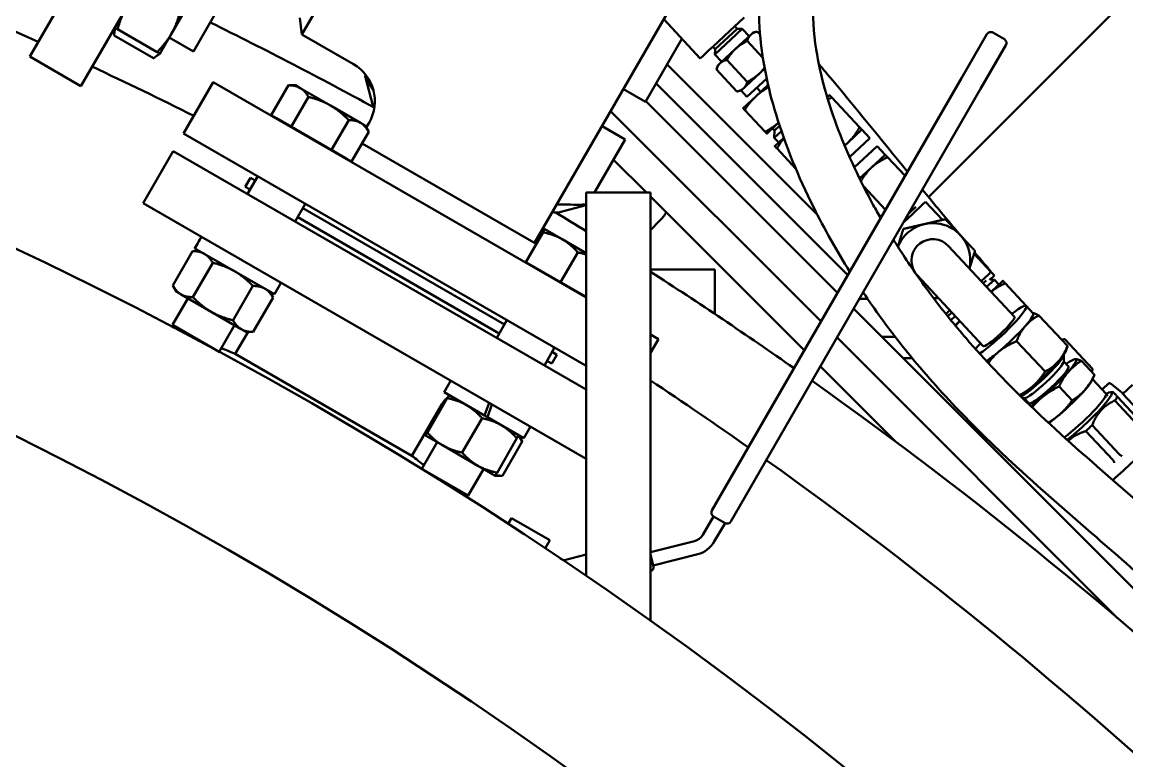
# Model space of a CAD drawing. Header units: inches. Extents: x 11 to 1621, y 11 to 1332.
# Drawn here: x 1267.86 to 1280.76, y 396.12 to 404.74 of the extents above; entities that cross this region are included whole.
import ezdxf

# ---------------------------------------------------------------- set-up
doc = ezdxf.new("R2010")
doc.units = ezdxf.units.IN
doc.header["$LTSCALE"] = 48
doc.header["$MEASUREMENT"] = 0
doc.layers.add('Visible (ANSI)', color=7, linetype='Continuous', lineweight=50)

msp = doc.modelspace()

# ---------------------------------------------------------------- linework, layer by layer
at = {"layer": 'Visible (ANSI)'}
for p, q in [((1267.953437, 404.336475), (1270.953437, 409.532627)), ((1268.550995, 403.991475), (1271.550995, 409.187627)), ((1282.99427, 407.250481), (1278.441796, 402.698007)), ((1272.31775, 406.652046), (1271.13025, 404.595236)), ((1273.845385, 402.161627), (1276.004475, 405.901281)), ((1269.605965, 404.600736), (1269.871465, 405.060596)), ((1269.864789, 404.397033), (1270.177289, 404.938299)), ((1271.104666, 404.789563), (1271.13025, 404.595236)), ((1275.778257, 404.316206), (1275.352767, 404.772489)), ((1276.228556, 404.736116), (1276.181262, 404.692014)), ((1276.228556, 404.736116), (1276.29106, 404.794403)), ((1268.945806, 404.675307), (1268.937906, 404.585014)), ((1269.440042, 404.389959), (1268.978979, 404.656154)), ((1269.473215, 404.370807), (1269.605965, 404.600736)), ((1271.730562, 404.248646), (1271.13025, 404.595236)), ((1275.927921, 404.455769), (1276.181262, 404.692014)), ((1276.268764, 404.660806), (1275.948796, 404.362432)), ((1276.208696, 404.662904), (1275.950894, 404.422499)), ((1276.208696, 404.662904), (1276.181416, 404.692158)), ((1276.367824, 404.59252), (1276.190472, 404.427137)), ((1276.208696, 404.662904), (1276.268764, 404.660806)), ((1276.348898, 404.574872), (1276.268764, 404.660806)), ((1276.394608, 404.617497), (1276.367824, 404.59252)), ((1276.394608, 404.617497), (1276.441981, 404.628434)), ((1276.443554, 404.628792), (1276.47641, 404.593559)), ((1279.124493, 404.59856), (1278.82918, 404.087063)), ((1279.192794, 404.616861), (1279.327894, 404.538861)), ((1269.398969, 404.318819), (1268.937906, 404.585014)), ((1269.582465, 404.560033), (1269.864789, 404.397033)), ((1275.140527, 403.809879), (1275.564932, 404.54497)), ((1276.326357, 404.519505), (1276.509091, 404.323547)), ((1279.050883, 403.959063), (1279.346195, 404.47056)), ((1267.953437, 404.336475), (1268.550995, 403.991475)), ((1269.473215, 404.370807), (1269.398969, 404.318819)), ((1275.816046, 404.351445), (1275.778257, 404.316206)), ((1275.816046, 404.351445), (1275.880212, 404.41128)), ((1275.927921, 404.455769), (1275.880212, 404.41128)), ((1275.950894, 404.422499), (1275.923614, 404.451754)), ((1275.950894, 404.422499), (1275.948796, 404.362432)), ((1276.028931, 404.276498), (1275.948796, 404.362432)), ((1276.190472, 404.427137), (1276.011563, 404.260302)), ((1277.144022, 402.494127), (1275.392259, 404.245891)), ((1275.983222, 404.233873), (1275.969007, 404.187378)), ((1276.011563, 404.260302), (1275.983222, 404.233873)), ((1276.08885, 404.298026), (1276.327386, 404.042228)), ((1271.874698, 404.123296), (1271.866691, 404.109429)), ((1271.958198, 403.767923), (1271.866691, 404.109429)), ((1275.914531, 399.038744), (1278.82918, 404.087063)), ((1275.968539, 404.185834), (1276.207075, 403.930036)), ((1276.530718, 404.19749), (1276.255838, 403.941161)), ((1276.553809, 404.08229), (1276.324038, 403.868026)), ((1269.748903, 403.441313), (1270.093903, 404.03887)), ((1274.446979, 401.52562), (1270.093903, 404.03887)), ((1270.771097, 403.65367), (1270.972152, 404.001908)), ((1271.055931, 404.001908), (1270.972152, 404.001908)), ((1271.110347, 403.970491), (1271.055931, 404.001908)), ((1271.462097, 403.767408), (1271.110347, 403.970491)), ((1275.140527, 403.809879), (1274.882885, 403.958629)), ((1277.499905, 401.784691), (1275.262849, 404.021747)), ((1279.050883, 403.959063), (1276.136234, 398.910744)), ((1276.570493, 404.007263), (1276.426499, 403.872986)), ((1276.438495, 403.974758), (1276.483677, 403.926306)), ((1271.005597, 403.518282), (1271.206652, 403.86652)), ((1277.381889, 401.580281), (1275.144833, 403.817337)), ((1276.256021, 403.941331), (1276.208648, 403.930394)), ((1276.324038, 403.868026), (1276.255838, 403.941161)), ((1276.426499, 403.872986), (1276.277984, 403.734494)), ((1277.288065, 403.888488), (1277.260531, 403.862812)), ((1277.314685, 403.859882), (1277.637849, 403.513331)), ((1271.813847, 403.564325), (1271.462097, 403.767408)), ((1277.187775, 401.244066), (1274.732934, 403.698907)), ((1276.535031, 403.458789), (1276.297943, 403.713035)), ((1270.888347, 403.585976), (1270.771097, 403.65367)), ((1270.833931, 403.617393), (1270.833929, 403.61739)), ((1270.833929, 403.61739), (1271.646261, 403.14839)), ((1271.005597, 403.518282), (1270.888347, 403.585976)), ((1271.474597, 403.247504), (1271.675652, 403.595742)), ((1271.868263, 403.532908), (1271.813847, 403.564325)), ((1271.881472, 403.51003), (1271.913574, 403.565633)), ((1276.555046, 403.437382), (1276.693059, 403.566081)), ((1274.446979, 400.728877), (1269.748903, 403.441313)), ((1271.240097, 403.382893), (1271.005597, 403.518282)), ((1271.709097, 403.112116), (1271.910152, 403.460354)), ((1271.868263, 403.532908), (1271.910152, 403.460354)), ((1274.632885, 403.525617), (1274.903518, 403.369367)), ((1276.644641, 403.474441), (1276.621453, 403.499307)), ((1276.644641, 403.474441), (1276.641701, 403.390276)), ((1276.725499, 403.468418), (1276.641701, 403.390276)), ((1276.704685, 403.530434), (1276.644641, 403.474441)), ((1277.5045, 403.335552), (1277.664528, 403.48478)), ((1277.758644, 403.383854), (1277.664528, 403.48478)), ((1271.474597, 403.247504), (1271.240097, 403.382893)), ((1273.865198, 402.150187), (1271.831595, 403.324289)), ((1274.903518, 403.369367), (1274.545779, 402.749744)), ((1276.69384, 403.334364), (1276.641701, 403.390276)), ((1276.753028, 403.389558), (1276.648131, 403.291739)), ((1277.464009, 403.297793), (1277.5045, 403.335552)), ((1277.758644, 403.383854), (1277.521975, 403.163157)), ((1269.278903, 402.627249), (1269.628903, 403.233467)), ((1274.446979, 400.451749), (1269.628903, 403.233467)), ((1271.591847, 403.17981), (1271.474597, 403.247504)), ((1271.709097, 403.112116), (1271.591847, 403.17981)), ((1276.674751, 403.263133), (1276.893936, 403.028086)), ((1277.576541, 403.043124), (1277.843894, 403.292434)), ((1277.93801, 403.191508), (1277.778026, 403.04232)), ((1277.843894, 403.292434), (1277.93801, 403.191508)), ((1271.646263, 403.148393), (1271.646261, 403.14839)), ((1275.151766, 402.749744), (1274.767585, 403.133925)), ((1277.778026, 403.04232), (1277.638908, 402.91259)), ((1278.169072, 402.943723), (1277.964659, 403.162929)), ((1270.528637, 402.921851), (1270.468637, 402.817928)), ((1270.614601, 402.941502), (1270.494601, 402.733656)), ((1270.528637, 402.921851), (1270.584601, 402.88954)), ((1270.468637, 402.817928), (1270.524601, 402.785617)), ((1277.940327, 402.547525), (1277.683598, 402.822833)), ((1274.446979, 402.749744), (1274.446979, 399.749744)), ((1275.196979, 402.749744), (1274.446979, 402.749744)), ((1275.196979, 402.749744), (1275.196979, 399.749744)), ((1276.99366, 400.90785), (1275.196979, 402.704531)), ((1274.446979, 399.643459), (1269.278903, 402.627249)), ((1271.170589, 402.620502), (1271.050589, 402.412656)), ((1271.140589, 402.56854), (1273.49337, 401.210162)), ((1274.446979, 402.604663), (1274.123261, 402.517923)), ((1278.212263, 402.506532), (1278.29551, 402.58416)), ((1278.377846, 402.614452), (1278.259001, 402.503627)), ((1278.377846, 402.614452), (1278.407558, 402.642158)), ((1278.407558, 402.642158), (1278.604905, 402.430528)), ((1271.080589, 402.464617), (1273.43337, 401.106239)), ((1275.196979, 402.312765), (1275.304474, 402.420259)), ((1278.259001, 402.503627), (1278.154118, 402.405821)), ((1273.7427, 401.938014), (1273.943755, 402.286252)), ((1274.167783, 402.20528), (1273.9647, 402.32253)), ((1269.879972, 402.100088), (1269.902677, 402.139414)), ((1274.446979, 402.044086), (1274.167783, 402.20528)), ((1269.62304, 401.665177), (1269.85465, 402.066338)), ((1269.938429, 402.066338), (1269.85465, 402.066338)), ((1269.880024, 402.100058), (1269.879972, 402.100088)), ((1269.881759, 402.099056), (1269.880024, 402.100058)), ((1270.809218, 401.563588), (1269.881759, 402.099056)), ((1274.148866, 401.703514), (1274.349921, 402.051752)), ((1279.44622, 401.299223), (1278.675203, 402.126037)), ((1278.974048, 402.034671), (1279.171396, 401.823042)), ((1269.85754, 401.529788), (1270.08915, 401.930949)), ((1273.7427, 401.938014), (1273.742698, 401.938011)), ((1273.742698, 401.938011), (1274.446979, 401.531394)), ((1273.945783, 401.820764), (1273.7427, 401.938014)), ((1274.148866, 401.703514), (1273.945783, 401.820764)), ((1275.946979, 401.852693), (1275.196979, 401.852693)), ((1275.946979, 401.852693), (1275.946979, 401.334107)), ((1278.309526, 401.785038), (1279.080543, 400.958224)), ((1279.057122, 401.716479), (1279.141684, 401.795335)), ((1279.171396, 401.823042), (1279.141684, 401.795335)), ((1279.206708, 401.784638), (1279.209245, 401.781629)), ((1269.664929, 401.592622), (1269.62304, 401.665177)), ((1270.32654, 401.259011), (1270.55815, 401.660172)), ((1270.809218, 401.563588), (1270.887218, 401.698688)), ((1274.351949, 401.586264), (1274.148866, 401.703514)), ((1279.115157, 401.724109), (1279.08031, 401.691613)), ((1279.212342, 401.733311), (1279.120923, 401.648061)), ((1279.161126, 401.7351), (1279.212342, 401.733311)), ((1279.31019, 401.720024), (1279.173061, 401.592149)), ((1279.264481, 401.677399), (1279.212342, 401.733311)), ((1279.33684, 401.691446), (1279.583348, 401.427098)), ((1269.800462, 401.514372), (1269.621513, 401.204423)), ((1269.664929, 401.592622), (1269.719345, 401.561205)), ((1269.719345, 401.561205), (1270.071095, 401.358122)), ((1270.56104, 401.123622), (1270.79265, 401.524784)), ((1270.750761, 401.597338), (1270.79265, 401.524784)), ((1274.446979, 401.531398), (1274.351949, 401.586264)), ((1277.732807, 401.507735), (1277.635607, 401.507735)), ((1281.772387, 397.189783), (1277.569294, 401.392876)), ((1278.645276, 401.332427), (1278.691445, 401.37548)), ((1279.583348, 401.427098), (1279.664488, 401.340086)), ((1270.071095, 401.358122), (1270.422845, 401.155039)), ((1273.52337, 401.262123), (1273.40337, 401.054277)), ((1278.666766, 401.305977), (1278.66452, 401.308385)), ((1278.666766, 401.305977), (1278.666753, 401.305607)), ((1278.714633, 401.350614), (1278.666766, 401.305977)), ((1278.755246, 401.307062), (1278.704137, 401.259403)), ((1278.807385, 401.25115), (1278.752754, 401.200206)), ((1280.063887, 400.959872), (1279.731317, 401.316509)), ((1269.621513, 401.204423), (1270.162779, 400.891923)), ((1269.631942, 401.167734), (1269.621513, 401.204423)), ((1270.341728, 401.201872), (1270.162779, 400.891923)), ((1270.501041, 401.123622), (1270.352788, 400.866839)), ((1270.422845, 401.155039), (1270.477261, 401.123622)), ((1270.477261, 401.123622), (1270.56104, 401.123622)), ((1275.290056, 401.03887), (1275.196979, 401.092608)), ((1275.196979, 400.877657), (1275.290056, 401.03887)), ((1280.649448, 397.782392), (1277.37518, 401.056661)), ((1277.894435, 401.067735), (1278.052274, 401.067735)), ((1279.803116, 400.660471), (1279.470547, 401.017109)), ((1279.997034, 401.031563), (1280.011591, 401.034923)), ((1280.358113, 400.692829), (1280.034949, 401.03938)), ((1270.154255, 400.889777), (1270.162779, 400.891923)), ((1270.352788, 400.866839), (1272.413554, 399.677055)), ((1274.079358, 400.941123), (1273.959358, 400.733277)), ((1274.105322, 400.856851), (1274.045322, 400.752928)), ((1274.049358, 400.889162), (1274.105322, 400.856851)), ((1280.019803, 400.776073), (1280.023408, 400.858763)), ((1280.050352, 400.909397), (1280.061836, 400.945019)), ((1273.989358, 400.785239), (1274.045322, 400.752928)), ((1278.058383, 399.843127), (1277.181065, 400.720445)), ((1278.25155, 400.817735), (1278.144435, 400.817735)), ((1280.01997, 400.779919), (1280.075588, 400.720276)), ((1280.140837, 400.803167), (1280.144906, 400.804575)), ((1280.378989, 400.621965), (1280.226596, 400.785387)), ((1280.34767, 400.655551), (1280.352038, 400.669839)), ((1280.357901, 400.570394), (1280.37648, 400.613989)), ((1272.788741, 400.420709), (1272.866741, 400.555809)), ((1280.118219, 400.322565), (1279.965826, 400.485987)), ((1280.514677, 400.40271), (1280.358029, 400.570695)), ((1280.547431, 400.526069), (1280.468383, 400.452355)), ((1280.677839, 400.433602), (1280.59738, 400.497907)), ((1280.824878, 400.506131), (1280.711762, 400.400648)), ((1272.594643, 399.949521), (1272.826253, 400.350682)), ((1273.260298, 400.148456), (1272.788741, 400.420709)), ((1279.562408, 400.349545), (1279.540785, 400.350112)), ((1279.558559, 400.349646), (1279.614177, 400.290004)), ((1280.536847, 400.377392), (1280.514828, 400.402543)), ((1280.568797, 400.420517), (1280.595456, 400.421843)), ((1280.647553, 400.365975), (1280.961681, 400.029114)), ((1280.990021, 400.102253), (1280.712032, 400.400359)), ((1272.413554, 399.677055), (1272.757363, 400.272549)), ((1273.314477, 400.297309), (1273.260298, 400.148456)), ((1273.294073, 400.128956), (1273.348252, 400.277809)), ((1280.932386, 399.986105), (1280.618258, 400.322966)), ((1273.000809, 399.715021), (1273.232419, 400.116182)), ((1273.294073, 400.128956), (1273.260298, 400.148456)), ((1273.717987, 399.884209), (1273.294073, 400.128956)), ((1273.717987, 399.884209), (1273.795987, 400.019309)), ((1280.592544, 399.628948), (1280.278416, 399.965809)), ((1280.352658, 400.035041), (1280.666786, 399.69818)), ((1272.709231, 399.834994), (1272.530282, 399.525044)), ((1272.573698, 399.913244), (1272.776781, 399.795994)), ((1273.406975, 399.480521), (1273.638585, 399.881682)), ((1273.469809, 399.444244), (1273.701419, 399.845405)), ((1273.65953, 399.917959), (1273.701419, 399.845405)), ((1272.776781, 399.795994), (1273.182947, 399.561494)), ((1274.446979, 398.274284), (1274.446979, 399.749744)), ((1275.196979, 397.751514), (1275.196979, 399.749744)), ((1273.182947, 399.561494), (1273.38603, 399.444244)), ((1272.530282, 399.525044), (1273.071548, 399.212544)), ((1272.532685, 399.516589), (1272.530282, 399.525044)), ((1273.250497, 399.522494), (1273.071548, 399.212544)), ((1273.38603, 399.444244), (1273.469809, 399.444244)), ((1273.034559, 399.203232), (1273.071548, 399.212544)), ((1273.53573, 398.88169), (1273.575398, 398.950396)), ((1273.575398, 398.950396), (1274.024606, 398.691046)), ((1275.807833, 398.753936), (1275.932833, 398.970443)), ((1276.067933, 398.892443), (1275.932833, 398.970443)), ((1276.067933, 398.892443), (1275.942933, 398.675936)), ((1273.969781, 398.596087), (1274.024606, 398.691046)), ((1275.196979, 398.551709), (1275.710703, 398.680628)), ((1275.748674, 398.529319), (1275.227514, 398.398535)), ((1274.144769, 398.479042), (1274.181647, 398.45775)), ((1274.177842, 398.456795), (1274.446979, 398.524335)), ((1275.196979, 398.520211), (1275.231165, 398.383986)), ((1275.198471, 398.329386), (1275.196979, 398.329012))]:
    msp.add_line(p, q, dxfattribs=at)
for radius in [48.3125, 46.34375, 42.829288, 42.579288, 42.279288, 38.75]:
    msp.add_circle((1247.196979, 358.380235), radius, dxfattribs=at)
for centre, radius, start, end in [((1247.196979, 358.380235), 50.625, 65.6709263, 80.8122089), ((1247.196979, 358.380235), 51.6875, 61.3563288, 63.7466404), ((1279.167794, 404.57356), 0.05, 60, 150), ((1279.302894, 404.49556), 0.05, 330, 60), ((1247.196979, 358.380235), 50.625, 63.3972958, 64.8866738), ((1271.480562, 403.815633), 0.5, 330, 60), ((1270.880139, 403.521428), 0.06, 36.4435357, 60), ((1271.540051, 403.140428), 0.06, 60, 83.5564643), ((1247.196979, 358.380235), 51.6875, 58.1830788, 58.6436712), ((1274.950921, 402.773813), 0.5, 315, 329.4775122), ((1278.492364, 401.955538), 0.4375, 347.8499046, 158.3328763), ((1278.492364, 401.955538), 0.25, 43, 211.3193195), ((1273.788908, 401.842049), 0.06, 36.4435357, 60), ((1247.196979, 358.380235), 51.6875, 54.9599262, 57.1993975), ((1278.492364, 401.955538), 0.25, 218.1462983, 223), ((1278.492364, 401.955538), 0.4375, 271.1360849, 278.1500954), ((1266.688177, 392.139979), 9.465066, 67.2213355, 68.3032891), ((1247.196979, 358.380235), 50.625, 54.8538645, 56.420987), ((1247.196979, 358.380235), 51.6875, 46.9055918, 54.6749842), ((1266.688177, 392.139979), 9.465066, 51.6967109, 52.7786645), ((1247.196979, 358.380235), 50.625, 46.945601, 54.5628914), ((1275.957833, 399.013744), 0.05, 150, 240), ((1276.092933, 398.935744), 0.05, 240, 330), ((1275.672733, 398.831936), 0.156, 284.0874, 330), ((1275.672733, 398.831936), 0.312, 284.0874, 330), ((1275.187518, 398.373033), 0.045, 284.0874, 14.0874)]:
    msp.add_arc(centre, radius, start, end, dxfattribs=at)
for centre, major_axis, ratio, start_param, end_param in [((1270.3673, 401.871164), (1.521321, 2.635006), 0.176326981, 1.534441628, 1.585721408), ((1270.47789, 402.062712), (1.521321, 2.635006), 0.176326981, 1.607151026, 1.658526732), ((1278.983704, 401.591481), (0.225541, 0.190148), 0.024382587, 5.556911374, 6.283185308), ((1279.263381, 401.128723), (0.319967, 0.298374), 0.130526192, 3.820141847, 7.245736055), ((1279.263381, 401.128723), (0.182838, 0.1705), 0.130526192, 3.141592654, 6.283185307), ((1279.344521, 401.041712), (0.319967, 0.298374), 0.130526192, 5.385781218, 6.283185307), ((1279.344521, 401.041712), (0.319967, 0.298374), 0.130526192, 4.338583666, 5.385781218), ((1279.263381, 401.128723), (0.319967, 0.298374), 0.130526192, 2.179041906, 2.458303418), ((1279.344521, 401.041712), (0.319967, 0.298374), 0.130526192, 3.81620684, 4.338583666), ((1279.747143, 400.609953), (0.274258, 0.255749), 0.130526192, 3.640416596, 6.190547852), ((1279.729934, 400.628406), (0.319967, 0.298374), 0.130526192, 5.385781218, 6.053132628), ((1279.787408, 400.566773), (0.230706, 0.215136), 0.130526192, 3.273628457, 6.151149504), ((1279.844882, 400.50514), (0.230706, 0.215136), 0.130526192, 3.141592654, 6.283185307), ((1279.729934, 400.628406), (-0.319967, -0.298374), 0.130526192, 1.196991013, 2.244188564), ((1279.844882, 400.50514), (0.319967, 0.298374), 0.130526192, 0.149793462, 0.765510719), ((1279.844882, 400.50514), (0.319967, 0.298374), 0.130526192, 5.385781218, 6.432978769), ((1279.844882, 400.50514), (0.319967, 0.298374), 0.130526192, 4.338583666, 5.385781218), ((1279.729934, 400.628406), (-0.319967, -0.298374), 0.130526192, 0.71694753, 1.196991013), ((1280.039955, 400.29595), (0.319967, 0.298374), 0.130526192, 5.385781218, 5.996963573), ((1280.825687, 400.227676), (-0.278255, 0.298392), 0.084920348, 5.759586532, 6.283185307), ((1279.844882, 400.50514), (0.319967, 0.298374), 0.130526192, 3.887365575, 4.338583666), ((1280.039955, 400.29595), (-0.319967, -0.298374), 0.130526192, 1.196991013, 2.244188564), ((1280.207509, 400.116271), (0.307169, 0.286439), 0.130526192, 3.971874231, 6.283185307), ((1280.230295, 400.091835), (0.349102, 0.325543), 0.130526192, 4.086515135, 6.778875345), ((1280.26756, 400.051874), (-0.39591, -0.369192), 0.130526192, 2.524094769, 2.711892987), ((1280.708616, 400.397174), (-0.03751, 0.040224), 0.084920348, 4.71238898, 5.759586532), ((1279.844882, 400.50514), (-0.319967, -0.298374), 0.130526192, 5.517674588, 5.551210226), ((1280.039955, 400.29595), (-0.319967, -0.298374), 0.130526192, 0.806504306, 1.196991013), ((1280.26756, 400.051874), (-0.39591, -0.369192), 0.130526192, 1.476897217, 1.664695436), ((1280.68817, 399.600824), (0.503885, 0.469881), 0.130526192, 4.401858719, 6.283185307), ((1280.68817, 399.600824), (0.503885, 0.469881), 0.130526192, 4.401858719, 6.283185307)]:
    msp.add_ellipse(centre, major_axis=major_axis, ratio=ratio, start_param=start_param, end_param=end_param, dxfattribs=at)
for points, knots in [([(1277.884422, 402.450694), (1277.855154, 402.501756), (1277.826415, 402.553126), (1277.642357, 402.890576), (1277.504374, 403.184107), (1277.269453, 403.798175), (1277.178989, 404.118106), (1277.10003, 404.622208), (1277.087901, 404.816557), (1277.102869, 405.111089), (1277.116949, 405.219305), (1277.171716, 405.467988), (1277.221012, 405.602272), (1277.335458, 405.809731), (1277.390502, 405.888539), (1277.527762, 406.044313), (1277.612997, 406.122279), (1277.877124, 406.324371), (1278.079851, 406.442381), (1278.573976, 406.682146), (1278.874504, 406.800323), (1279.412273, 406.998105), (1279.646555, 407.080074), (1280.075864, 407.236767), (1280.272189, 407.311126), (1280.593682, 407.4478), (1280.723636, 407.507832), (1280.982985, 407.64438), (1281.110764, 407.721879), (1281.290816, 407.858089), (1281.351251, 407.909694), (1281.492304, 408.050662), (1281.5673, 408.14606), (1281.669383, 408.336635), (1281.703357, 408.427265), (1281.741924, 408.610159), (1281.748041, 408.699412), (1281.741137, 408.910075), (1281.719818, 409.030262), (1281.628494, 409.375488), (1281.531896, 409.597896), (1281.294659, 410.092673), (1281.147923, 410.36471), (1280.939656, 410.810793), (1280.8661, 410.990831), (1280.805816, 411.203576), (1280.794224, 411.251825), (1280.773132, 411.362258), (1280.765639, 411.424215), (1280.758971, 411.545462), (1280.759754, 411.604775), (1280.77015, 411.738589), (1280.782137, 411.812799), (1280.82923, 412.009348), (1280.874344, 412.132209), (1281.002222, 412.401078), (1281.089498, 412.547677), (1281.296351, 412.852499), (1281.416577, 413.010843), (1281.66216, 413.320652), (1281.785547, 413.471048), (1282.057197, 413.806591), (1282.206433, 413.993585), (1282.431692, 414.297748), (1282.509871, 414.407572), (1282.701389, 414.692739), (1282.80984, 414.871926), (1283.001161, 415.2009), (1283.086271, 415.351977), (1283.171242, 415.49915)], [21.6561496, 21.6561496, 21.6561496, 21.6561496, 22.073893808, 22.073893808, 24.387027243, 24.387027243, 26.957946058, 26.957946058, 28.691957115, 28.691957115, 29.777418732, 29.777418732, 31.327831615, 31.327831615, 32.39297014, 32.39297014, 33.536155094, 33.536155094, 35.47548806, 35.47548806, 37.791105104, 37.791105104, 39.527307316, 39.527307316, 41.051638794, 41.051638794, 42.158646091, 42.158646091, 43.390514457, 43.390514457, 44.069903382, 44.069903382, 45.103693556, 45.103693556, 45.89437232, 45.89437232, 46.643235815, 46.643235815, 47.692330239, 47.692330239, 49.697957624, 49.697957624, 52.154548729, 52.154548729, 53.928867616, 53.928867616, 54.476379365, 54.476379365, 55.225007496, 55.225007496, 55.969949631, 55.969949631, 56.920245395, 56.920245395, 58.479067254, 58.479067254, 60.260568787, 60.260568787, 62.086354068, 62.086354068, 63.716020368, 63.716020368, 65.588318948, 65.588318948, 66.601103921, 66.601103921, 68.136187969, 68.136187969, 69.44808849, 69.44808849, 69.44808849, 69.44808849]), ([(1277.524131, 401.826653), (1277.371748, 402.070038), (1277.228563, 402.323326), (1276.92345, 402.935065), (1276.773572, 403.298165), (1276.566333, 403.980161), (1276.499819, 404.299144), (1276.46002, 404.798671), (1276.460009, 404.9832), (1276.490598, 405.29128), (1276.512186, 405.416751), (1276.594921, 405.736612), (1276.672381, 405.926595), (1276.822897, 406.173732), (1276.871206, 406.242397), (1276.923899, 406.308183)], [20.855687667, 20.855687667, 20.855687667, 20.855687667, 22.766541646, 22.766541646, 25.372728088, 25.372728088, 27.662432083, 27.662432083, 29.028498718, 29.028498718, 29.991379102, 29.991379102, 31.540414755, 31.540414755, 32.162625693, 32.162625693, 32.162625693, 32.162625693]), ([(1277.161637, 404.253922), (1277.19624, 404.212337), (1277.230825, 404.170678), (1277.577946, 403.751754), (1277.888984, 403.369781), (1278.197967, 402.99377)], [70.852552993, 70.852552993, 70.852552993, 70.852552993, 71.256817034, 71.256817034, 74.912258971, 74.912258971, 74.912258971, 74.912258971]), ([(1271.965658, 403.936821), (1271.955567, 403.954041), (1271.946142, 403.970252), (1271.911381, 404.030352), (1271.891946, 404.064675), (1271.871148, 404.101483), (1271.866691, 404.109429), (1271.866691, 404.109429)], [-31.495337903, -31.495337903, -31.495337903, -31.495337903, -31.235896353, -31.235896353, -30.457570166, -30.457570166, -29.854211021, -29.854211021, -29.854211021, -29.854211021]), ([(1271.958198, 403.767923), (1271.958198, 403.767923), (1271.961313, 403.76278), (1271.969818, 403.748853), (1271.972193, 403.744966), (1271.974901, 403.740547)], [29.8542110214, 29.8542110214, 29.8542110214, 29.8542110214, 30.4575701662, 30.4575701662, 30.6479366291, 30.6479366291, 30.6479366291, 30.6479366291]), ([(1278.371743, 402.782759), (1278.489235, 402.640453), (1278.606411, 402.499311), (1278.751319, 402.326054), (1278.779072, 402.292917), (1278.806833, 402.259809)], [75.598554755, 75.598554755, 75.598554755, 75.598554755, 76.992658912, 76.992658912, 77.32286649, 77.32286649, 77.32286649, 77.32286649]), ([(1274.446932, 402.609235), (1274.440621, 402.609173), (1274.432632, 402.609099), (1274.395054, 402.608793), (1274.353217, 402.60852), (1274.254268, 402.608807), (1274.199677, 402.609279), (1274.128392, 402.610818), (1274.11681, 402.611094), (1274.105062, 402.611404)], [-17.427343447, -17.427343447, -17.427343447, -17.427343447, -17.170011687, -17.170011687, -16.42749676, -16.42749676, -15.776767176, -15.776767176, -15.653008909, -15.653008909, -15.653008909, -15.653008909]), ([(1274.052171, 402.51983), (1274.069754, 402.519272), (1274.084183, 402.518883), (1274.114114, 402.51811), (1274.123261, 402.517923), (1274.123261, 402.517923)], [16.733959116, 16.733959116, 16.733959116, 16.733959116, 17.170011687, 17.170011687, 17.912526613, 17.912526613, 17.912526613, 17.912526613]), ([(1281.619212, 398.486213), (1281.568339, 398.533314), (1281.517373, 398.579987), (1281.156158, 398.907791), (1280.843724, 399.175823), (1280.206366, 399.731027), (1279.881965, 400.018295), (1279.332268, 400.552792), (1279.102364, 400.792182), (1278.747836, 401.202809), (1278.617995, 401.362825), (1278.380418, 401.678241), (1278.271656, 401.832319), (1278.121855, 402.05997), (1278.077787, 402.128973), (1278.034577, 402.19877)], [7.567389674, 7.567389674, 7.567389674, 7.567389674, 8.1036812, 8.1036812, 11.363662643, 11.363662643, 14.836067068, 14.836067068, 17.444485393, 17.444485393, 19.005664522, 19.005664522, 20.376825729, 20.376825729, 20.961436687, 20.961436687, 20.961436687, 20.961436687]), ([(1283.169942, 395.871424), (1282.786393, 396.328523), (1282.398321, 396.787884), (1281.734841, 397.501835), (1281.465662, 397.76994), (1280.930716, 398.264984), (1280.66746, 398.495037), (1280.072, 399.0124), (1279.738315, 399.30025), (1279.241392, 399.76155), (1279.075682, 399.920975), (1278.706313, 400.296328), (1278.503775, 400.516294), (1278.164633, 400.920846), (1278.025467, 401.098059), (1277.818899, 401.382503), (1277.748923, 401.482817), (1277.68038, 401.585283)], [0, 0, 0, 0, 4.551940589, 4.551940589, 7.579455906, 7.579455906, 10.382229151, 10.382229151, 13.854633575, 13.854633575, 15.605620979, 15.605620979, 17.803944484, 17.803944484, 19.385976733, 19.385976733, 20.214816848, 20.214816848, 20.214816848, 20.214816848]), ([(1272.757363, 400.272549), (1272.766612, 400.28857), (1272.778307, 400.305145), (1272.80344, 400.33372), (1272.816531, 400.346026), (1272.829598, 400.356468)], [-2.263360389, -2.263360389, -2.263360389, -2.263360389, -2.1223940602, -2.1223940602, -1.9973899678, -1.9973899678, -1.9973899678, -1.9973899678]), ([(1280.69804, 399.679156), (1280.698023, 399.679149), (1280.698006, 399.679143), (1280.697293, 399.678878), (1280.696449, 399.678783), (1280.694492, 399.678923), (1280.693383, 399.679158), (1280.68986, 399.680302), (1280.687184, 399.681613), (1280.681438, 399.685195), (1280.678431, 399.68741), (1280.672437, 399.692471), (1280.669512, 399.695257), (1280.666794, 399.698171), (1280.66679, 399.698175), (1280.666786, 399.69818)], [-0.0004119246, -0.0004119246, -0.0004119246, -0.0004119246, 0, 0, 0.0168684193, 0.0168684193, 0.0337110095, 0.0337110095, 0.0654329813, 0.0654329813, 0.0964101292, 0.0964101292, 0.1270122184, 0.1270122184, 0.1270594853, 0.1270594853, 0.1270594853, 0.1270594853]), ([(1280.592544, 399.628948), (1280.595271, 399.626023), (1280.59786, 399.622893), (1280.602538, 399.61649), (1280.604562, 399.613284), (1280.60775, 399.607221), (1280.608861, 399.604433), (1280.609975, 399.599697), (1280.609956, 399.597799), (1280.609356, 399.596475), (1280.609349, 399.596459), (1280.609341, 399.596442)], [0.1270594853, 0.1270594853, 0.1270594853, 0.1270594853, 0.1578268887, 0.1578268887, 0.189328118, 0.189328118, 0.2215822572, 0.2215822572, 0.2541924053, 0.2541924053, 0.2546042758, 0.2546042758, 0.2546042758, 0.2546042758])]:
    msp.add_open_spline(points, degree=3, knots=knots, dxfattribs=at)
for points, weights in [([(1269.078556, 404.905236), (1269.016946, 404.798526), (1268.978979, 404.656154)], [1, 1.0379548493, 1]), ([(1269.605965, 404.600736), (1269.667575, 404.707447), (1269.705542, 404.849819)], [1, 1.0379548493, 1]), ([(1268.95337, 404.670939), (1268.942071, 404.632622), (1268.937906, 404.585014)], [1.01895290532, 1.01965956375, 1]), ([(1268.978979, 404.656154), (1268.945806, 404.675307), (1268.945806, 404.675307)], [1, 1.0379548493, 1]), ([(1269.440042, 404.389959), (1269.544356, 404.494026), (1269.605965, 404.600736)], [1, 1.0379548493, 1]), ([(1276.367824, 404.59252), (1276.340628, 404.56716), (1276.326357, 404.519505)], [1, 1.0379548493, 1]), ([(1276.443554, 404.628792), (1276.395019, 404.617881), (1276.367824, 404.59252)], [1, 1.0379548493, 1]), ([(1276.326357, 404.519505), (1276.245586, 404.478531), (1276.190472, 404.427137)], [1, 1.0379548493, 1]), ([(1269.398969, 404.318819), (1269.438116, 404.34623), (1269.465651, 404.375174)], [1, 1.01965956375, 1.01895290532]), ([(1269.473215, 404.370807), (1269.473215, 404.370807), (1269.440042, 404.389959)], [1, 1.0379548493, 1]), ([(1276.190472, 404.427137), (1276.135358, 404.375743), (1276.08885, 404.298026)], [1, 1.0379548493, 1]), ([(1276.011563, 404.260302), (1275.983645, 404.234267), (1275.968539, 404.185834)], [1, 1.0379548493, 1]), ([(1276.08885, 404.298026), (1276.039481, 404.286336), (1276.011563, 404.260302)], [1, 1.0379548493, 1]), ([(1276.463271, 404.134595), (1276.498203, 404.16717), (1276.528632, 404.208733)], [1, 1.02372654638, 1.01778895163]), ([(1275.968539, 404.185834), (1275.968772, 404.18661), (1275.969007, 404.187378)], [1, 1.00059549527, 1.00117230441]), ([(1276.327386, 404.042228), (1276.408157, 404.083201), (1276.463271, 404.134595)], [1, 1.0379548493, 1]), ([(1271.110347, 403.970491), (1271.055931, 404.001908), (1270.972152, 404.001908)], [1, 1.0379548493, 1]), ([(1271.206652, 403.86652), (1271.164763, 403.939074), (1271.110347, 403.970491)], [1, 1.0379548493, 1]), ([(1276.207075, 403.930036), (1276.256444, 403.941726), (1276.284362, 403.96776)], [1, 1.0379548493, 1]), ([(1276.284362, 403.96776), (1276.31228, 403.993794), (1276.327386, 404.042228)], [1, 1.0379548493, 1]), ([(1276.576823, 403.980196), (1276.489433, 403.931674), (1276.426499, 403.872986)], [1.00622363419, 1.03453486973, 1]), ([(1271.462097, 403.767408), (1271.353265, 403.830242), (1271.206652, 403.86652)], [1, 1.0379548493, 1]), ([(1276.208648, 403.930394), (1276.207865, 403.930214), (1276.207075, 403.930036)], [1.00117230441, 1.00059549527, 1]), ([(1276.426499, 403.872986), (1276.35756, 403.8087), (1276.297943, 403.713035)], [1, 1.0379548493, 1]), ([(1277.314685, 403.859882), (1277.290362, 403.848763), (1277.268297, 403.837137)], [1, 1.00797652156, 1.01260038082]), ([(1277.288065, 403.888488), (1277.288051, 403.888475), (1277.314685, 403.859882)], [1, 1.0379548493, 1]), ([(1277.29199, 403.884301), (1277.288071, 403.888493), (1277.288065, 403.888488)], [1.0180019242, 1.01467481075, 1]), ([(1271.675652, 403.595742), (1271.570929, 403.704574), (1271.462097, 403.767408)], [1, 1.0379548493, 1]), ([(1276.297943, 403.713035), (1276.277977, 403.734476), (1276.277984, 403.734494)], [1, 1.03794386356, 1.00002196513]), ([(1271.813847, 403.564325), (1271.759431, 403.595742), (1271.675652, 403.595742)], [1, 1.0379548493, 1]), ([(1271.910152, 403.460354), (1271.868263, 403.532908), (1271.813847, 403.564325)], [1, 1.0379548493, 1]), ([(1276.535031, 403.458789), (1276.627581, 403.507855), (1276.693006, 403.566245)], [1, 1.03517723099, 1.00514869234]), ([(1276.555046, 403.437382), (1276.555027, 403.437376), (1276.535031, 403.458789)], [1.00002196513, 1.03794386356, 1]), ([(1277.5045, 403.335552), (1277.578756, 403.404796), (1277.637849, 403.513331)], [1, 1.0379548493, 1]), ([(1277.637849, 403.513331), (1277.664514, 403.484768), (1277.664528, 403.48478)], [1, 1.0379548493, 1]), ([(1277.664528, 403.48478), (1277.664531, 403.484783), (1277.663521, 403.485872)], [1, 1.00744335288, 1.01196726316]), ([(1276.754945, 403.38419), (1276.712527, 403.332526), (1276.674751, 403.263133)], [1.01767842297, 1.02394247314, 1]), ([(1277.462945, 403.300343), (1277.484707, 403.317095), (1277.5045, 403.335552)], [1.01458055734, 1.00984280818, 1]), ([(1276.674751, 403.263133), (1276.648124, 403.291718), (1276.648131, 403.291739)], [1, 1.03794386356, 1.00002196513]), ([(1277.93801, 403.191508), (1277.93801, 403.191508), (1277.964659, 403.162929)], [1, 1.0379548493, 1]), ([(1277.778026, 403.04232), (1277.709319, 402.97825), (1277.65418, 402.881584)], [1, 1.03502264651, 1.00541135079]), ([(1277.964659, 403.162929), (1277.852275, 403.111558), (1277.778026, 403.04232)], [1, 1.0379548493, 1]), ([(1278.393948, 402.381825), (1278.508171, 402.408195), (1278.640065, 402.438645)], [1, 1.0379548493, 1]), ([(1278.640065, 402.438645), (1278.732382, 402.339647), (1278.812331, 402.253912)], [1, 1.0379548493, 1]), ([(1273.943755, 402.286252), (1273.9647, 402.32253), (1273.9647, 402.32253)], [1, 1.0379548493, 1]), ([(1274.167783, 402.20528), (1274.073532, 402.259696), (1273.943755, 402.286252)], [1, 1.0379548493, 1]), ([(1278.084752, 402.118683), (1278.114083, 402.214618), (1278.147831, 402.325004)], [1.00978432145, 1.03218580923, 1]), ([(1278.147831, 402.325004), (1278.279725, 402.355454), (1278.393948, 402.381825)], [1, 1.0379548493, 1]), ([(1274.349921, 402.051752), (1274.262034, 402.150864), (1274.167783, 402.20528)], [1, 1.0379548493, 1]), ([(1278.812331, 402.253912), (1278.892281, 402.168177), (1278.984598, 402.069179)], [1, 1.0379548493, 1]), ([(1269.992845, 402.034921), (1269.938429, 402.066338), (1269.85465, 402.066338)], [1, 1.0379548493, 1]), ([(1270.08915, 401.930949), (1270.047261, 402.003504), (1269.992845, 402.034921)], [1, 1.0379548493, 1]), ([(1274.446979, 402.026568), (1274.402052, 402.041085), (1274.349921, 402.051752)], [1.01810470855, 1.01490779271, 1]), ([(1278.984598, 402.069179), (1278.950729, 401.958398), (1278.921298, 401.862133)], [1, 1.03230472652, 1.00961804221]), ([(1270.344595, 401.831838), (1270.235763, 401.894672), (1270.08915, 401.930949)], [1, 1.0379548493, 1]), ([(1270.55815, 401.660172), (1270.453427, 401.769004), (1270.344595, 401.831838)], [1, 1.0379548493, 1]), ([(1269.62304, 401.665177), (1269.664929, 401.592622), (1269.719345, 401.561205)], [1, 1.0379548493, 1]), ([(1270.696345, 401.628755), (1270.641929, 401.660172), (1270.55815, 401.660172)], [1, 1.0379548493, 1]), ([(1270.79265, 401.524784), (1270.750761, 401.597338), (1270.696345, 401.628755)], [1, 1.0379548493, 1]), ([(1279.33684, 401.691446), (1279.240662, 401.647483), (1279.173646, 401.591522)], [1, 1.03230472652, 1.00961804221]), ([(1279.31019, 401.720024), (1279.31019, 401.720024), (1279.33684, 401.691446)], [1, 1.0379548493, 1]), ([(1269.719345, 401.561205), (1269.773761, 401.529788), (1269.85754, 401.529788)], [1, 1.0379548493, 1]), ([(1269.85754, 401.529788), (1269.962263, 401.420956), (1270.071095, 401.358122)], [1, 1.0379548493, 1]), ([(1278.555621, 401.521134), (1278.531607, 401.51559), (1278.507218, 401.509959)], [1.00961804221, 1.01507980032, 1.01735429668]), ([(1270.071095, 401.358122), (1270.179927, 401.295288), (1270.32654, 401.259011)], [1, 1.0379548493, 1]), ([(1270.32654, 401.259011), (1270.368429, 401.186456), (1270.422845, 401.155039)], [1, 1.0379548493, 1]), ([(1278.80797, 401.250523), (1278.782304, 401.223818), (1278.759014, 401.192654)], [1.00961804221, 1.01911948455, 1.01897526842]), ([(1279.731317, 401.316509), (1279.635022, 401.264619), (1279.57451, 401.195143)], [1, 1.0379548493, 1]), ([(1279.662046, 401.342705), (1279.685169, 401.34026), (1279.731317, 401.316509)], [1.00888672589, 1.03281561367, 1]), ([(1270.422845, 401.155039), (1270.477261, 401.123622), (1270.56104, 401.123622)], [1, 1.0379548493, 1]), ([(1279.57451, 401.195143), (1279.513998, 401.125667), (1279.470547, 401.017109)], [1, 1.0379548493, 1]), ([(1279.470547, 401.017109), (1279.347563, 400.964219), (1279.263938, 400.893877)], [1, 1.0379548493, 1]), ([(1280.034949, 401.03938), (1280.014506, 401.036218), (1279.997352, 401.031221)], [1, 1.01100251037, 1.01562611334]), ([(1279.263938, 400.893877), (1279.197388, 400.837898), (1279.140769, 400.759136)], [1, 1.0299726911, 1.01260691408]), ([(1279.959923, 400.781838), (1280.020435, 400.851314), (1280.063887, 400.959872)], [1, 1.0379548493, 1]), ([(1280.063887, 400.959872), (1280.063807, 400.951133), (1280.061836, 400.945019)], [1, 1.01101308233, 1.0156349928]), ([(1279.803116, 400.660471), (1279.899411, 400.712362), (1279.959923, 400.781838)], [1, 1.0379548493, 1]), ([(1280.226596, 400.785387), (1280.135383, 400.728047), (1280.074871, 400.658571)], [1, 1.0379548493, 1]), ([(1280.144906, 400.804575), (1280.149561, 400.806185), (1280.155454, 400.806406)], [1.01415542048, 1.00941137945, 1]), ([(1280.155454, 400.806406), (1280.178567, 400.807271), (1280.226596, 400.785387)], [1, 1.0379548493, 1]), ([(1279.649351, 400.480572), (1279.732976, 400.550914), (1279.803116, 400.660471)], [1, 1.0379548493, 1]), ([(1280.074871, 400.658571), (1280.014359, 400.589095), (1279.965826, 400.485987)], [1, 1.0379548493, 1]), ([(1280.269944, 400.449381), (1280.330456, 400.518857), (1280.378989, 400.621965)], [1, 1.0379548493, 1]), ([(1280.347351, 400.655893), (1280.353532, 400.672657), (1280.358113, 400.692829)], [1.01562611334, 1.01100251037, 1]), ([(1280.378989, 400.621965), (1280.378004, 400.617566), (1280.37648, 400.613989)], [1, 1.00678047718, 1.01113834584]), ([(1279.504204, 400.386007), (1279.586612, 400.427799), (1279.649351, 400.480572)], [1.01448783479, 1.02820785548, 1]), ([(1279.965826, 400.485987), (1279.847924, 400.427647), (1279.764299, 400.357305)], [1, 1.0379548493, 1]), ([(1272.826253, 400.350682), (1272.847198, 400.386959), (1272.847198, 400.386959)], [1, 1.0379548493, 1]), ([(1273.050281, 400.269709), (1272.95603, 400.324125), (1272.826253, 400.350682)], [1, 1.0379548493, 1]), ([(1279.764299, 400.357305), (1279.705053, 400.30747), (1279.651691, 400.242848)], [1, 1.0265957493, 1.01591911344]), ([(1280.118219, 400.322565), (1280.209432, 400.379905), (1280.269944, 400.449381)], [1, 1.0379548493, 1]), ([(1280.647553, 400.365975), (1280.595456, 400.421843), (1280.595456, 400.421843)], [1.56628897925, 1.67220048035, 1.63487856518]), ([(1273.232419, 400.116182), (1273.144532, 400.215294), (1273.050281, 400.269709)], [1, 1.0379548493, 1]), ([(1279.959372, 400.148115), (1280.042997, 400.218457), (1280.118219, 400.322565)], [1, 1.0379548493, 1]), ([(1280.352658, 400.035041), (1280.430756, 400.237664), (1280.618258, 400.322966)], [1.56628897925, 1.72291787713, 1.56628897925]), ([(1273.456447, 400.035209), (1273.362196, 400.089625), (1273.232419, 400.116182)], [1, 1.0379548493, 1]), ([(1279.84105, 400.064505), (1279.90598, 400.103204), (1279.959372, 400.148115)], [1.01769796106, 1.0239049924, 1]), ([(1272.573698, 399.913244), (1272.573698, 399.913244), (1272.594643, 399.949521)], [1, 1.0379548493, 1]), ([(1272.594643, 399.949521), (1272.68253, 399.85041), (1272.776781, 399.795994)], [1, 1.0379548493, 1]), ([(1273.638585, 399.881682), (1273.550698, 399.980794), (1273.456447, 400.035209)], [1, 1.0379548493, 1]), ([(1280.072556, 399.853093), (1280.151972, 399.926962), (1280.278416, 399.965809)], [1.64227448715, 1.65810860254, 1.56628897925]), ([(1273.65953, 399.917959), (1273.65953, 399.917959), (1273.638585, 399.881682)], [1, 1.0379548493, 1]), ([(1273.701419, 399.845405), (1273.679332, 399.88366), (1273.654754, 399.909687)], [1, 1.01965956375, 1.01895290532]), ([(1272.776781, 399.795994), (1272.871032, 399.741578), (1273.000809, 399.715021)], [1, 1.0379548493, 1]), ([(1273.000809, 399.715021), (1273.088696, 399.61591), (1273.182947, 399.561494)], [1, 1.0379548493, 1]), ([(1273.182947, 399.561494), (1273.277198, 399.507078), (1273.406975, 399.480521)], [1, 1.0379548493, 1]), ([(1273.406975, 399.480521), (1273.38603, 399.444244), (1273.38603, 399.444244)], [1, 1.0379548493, 1]), ([(1273.390806, 399.452516), (1273.425635, 399.444244), (1273.469809, 399.444244)], [1.01895290532, 1.01965956375, 1])]:
    msp.add_rational_spline(points, weights, degree=2, dxfattribs=at)
msp.add_open_spline([(1278.979902, 402.053818), (1279.05536, 401.964157), (1279.130935, 401.874515), (1279.206708, 401.784638)], degree=3, dxfattribs=at)

doc.saveas('drawing.dxf')
